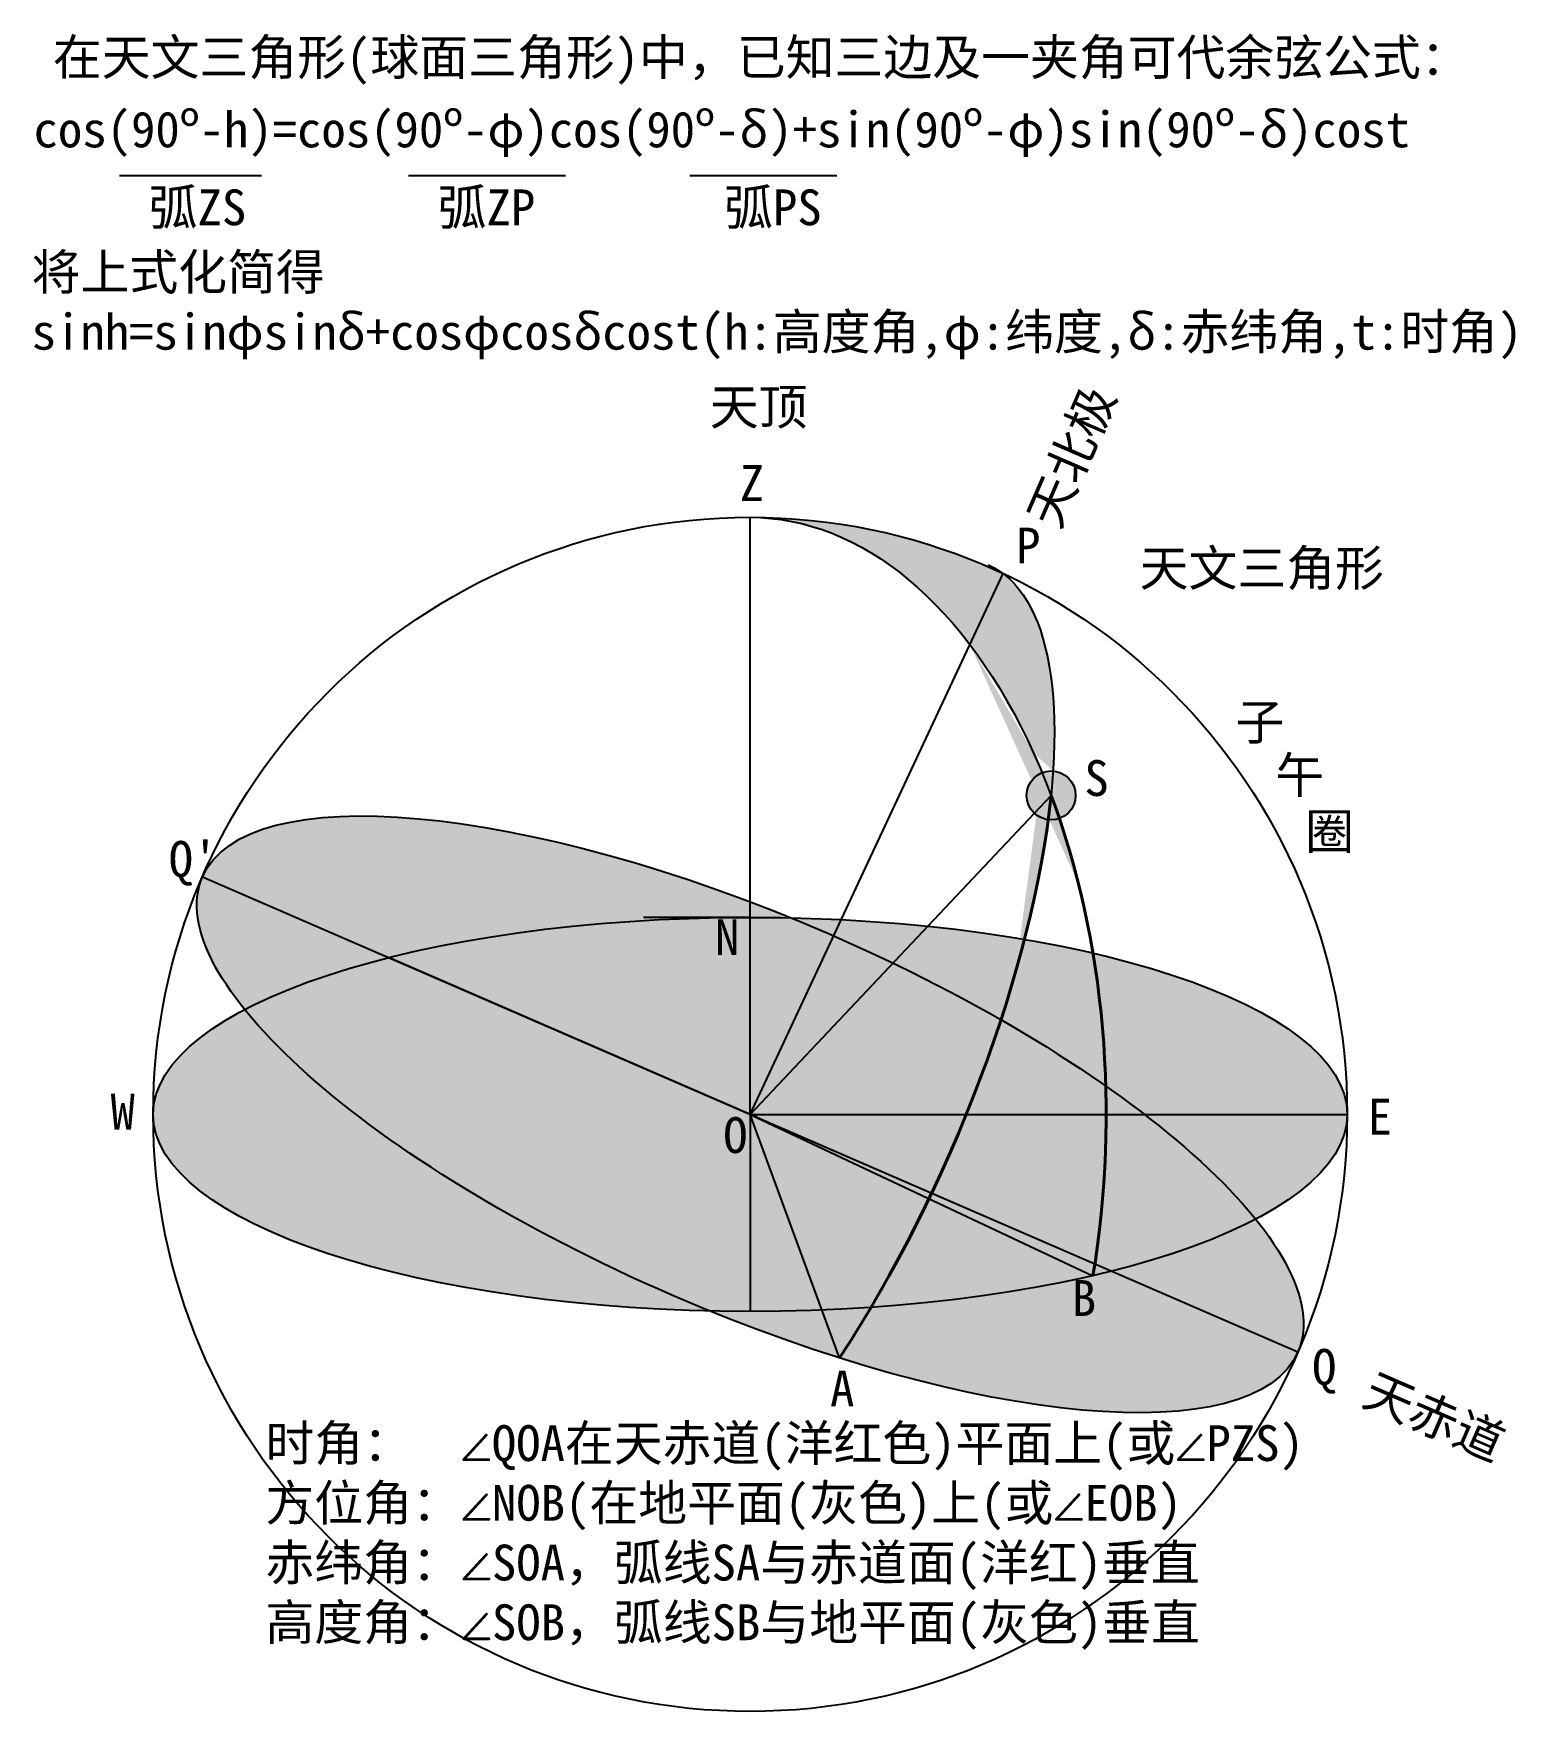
# Model space of a CAD drawing. Header units: millimetres. Extents: x 5810 to 30633, y 19757 to 47860.
import ezdxf

# ---------------------------------------------------------------- set-up
doc = ezdxf.new("R2010")
doc.units = ezdxf.units.MM
doc.layers.add('图层1', color=7, linetype='Continuous', lineweight=30)
doc.styles.add('w', font='', dxfattribs={"height": 600})
doc.styles.get('w').set_extended_font_data('SimSun')

msp = doc.modelspace()

# ---------------------------------------------------------------- hatches: boundary and pattern name
at = {"layer": '图层1', "lineweight": -3}
h = msp.add_hatch(color=5, dxfattribs=at)
edge = h.paths.add_edge_path()
edge.add_ellipse((18151, 30543), major_axis=(3648, 8419), ratio=0.363042, start_angle=-45.4248, end_angle=-5.017)
edge.add_line((22053, 38814), (21496, 37623))
edge.add_ellipse((17814, 29757), major_axis=(0, 10000), ratio=0.596352, start_angle=-55.0816, end_angle=-38.1259, ccw=False)
edge.add_arc((22855, 35100), 410, 85.2237, 111.6195, ccw=False)
edge = h.paths.add_edge_path()
edge.add_arc((17814, 29757), 10000, 64.9187, 90)
edge.add_ellipse((17814, 29757), major_axis=(0, 10000), ratio=0.596352, start_angle=-38.1259, end_angle=0, ccw=False)
edge.add_line((21496, 37623), (22053, 38814))
msp.add_hatch(color=1, dxfattribs=at).paths.add_polyline_path([(22445, 35100, 1), (23265, 35100, 1)])
h = msp.add_hatch(color=6, dxfattribs=at)
edge = h.paths.add_edge_path()
edge.add_ellipse((17814, 29757), major_axis=(-9175, 3976), ratio=0.33, start_angle=180, end_angle=360)
edge.add_line((8638, 33733), (26989, 25780))
h = msp.add_hatch(color=6, dxfattribs=at)
edge = h.paths.add_edge_path()
edge.add_ellipse((17814, 29757), major_axis=(-9175, 3976), ratio=0.33, start_angle=0, end_angle=180)
edge.add_line((26989, 25780), (8638, 33733))
h = msp.add_hatch(color=9, dxfattribs=at)
edge = h.paths.add_edge_path()
edge.add_ellipse((17814, 29757), major_axis=(-10000, 0), ratio=0.33, start_angle=180, end_angle=270)
edge.add_ellipse((17814, 29757), major_axis=(-10000, 0), ratio=0.33, start_angle=270, end_angle=360)
edge.add_line((7814, 29757), (17814, 29757))
edge.add_line((17814, 29757), (27814, 29757))
h = msp.add_hatch(color=9, dxfattribs=at)
edge = h.paths.add_edge_path()
edge.add_ellipse((17814, 29757), major_axis=(-10000, 0), ratio=0.33, start_angle=0, end_angle=180)
edge.add_line((27814, 29757), (17814, 29757))
edge.add_line((17814, 29757), (7814, 29757))

# ---------------------------------------------------------------- linework, layer by layer
for p, q in [((7248, 45483), (9626, 45483)), ((12089, 45483), (14722, 45483)), ((16803, 45483), (19265, 45483)), ((17814, 29757), (17814, 39757)), ((17814, 33057), (16029, 33057)), ((17814, 29757), (23555, 27055)), ((17814, 29757), (27814, 29757)), ((17814, 29757), (17814, 26457))]:
    msp.add_line(p, q, dxfattribs=at)
at = {"layer": '图层1', "color": 1, "lineweight": -3}
for p, q in [((17814, 29757), (22053, 38814)), ((8638, 33733), (26989, 25780)), ((17922, 29710), (11755, 32382)), ((19309, 25677), (17814, 29757)), ((17922, 29710), (23872, 27131))]:
    msp.add_line(p, q, dxfattribs=at)
at = {"layer": '图层1', "color": 5, "lineweight": -3}
msp.add_line((17814, 29757), (22855, 35100), dxfattribs=at)
msp.add_circle((17814, 29757), 10000, dxfattribs=at)
at = {"layer": '图层1', "color": 1, "lineweight": -3}
msp.add_circle((22855, 35100), 410, dxfattribs=at)
at = {"layer": '图层1', "lineweight": -3, "extrusion": (0, 0, -1)}
msp.add_ellipse((17814, 29757), major_axis=(0, 10000), ratio=0.596352, start_param=6.283185, end_param=8.127564, dxfattribs=at)
at = {"layer": '图层1', "color": 1, "lineweight": -3, "extrusion": (0, 0, -1)}
msp.add_ellipse((18151, 30543), major_axis=(3648, 8419), ratio=0.363042, start_param=6.28413, end_param=8.305573, dxfattribs=at)
at = {"layer": '图层1', "color": 6, "lineweight": -3}
msp.add_ellipse((17814, 29757), major_axis=(-9175, 3976), ratio=0.33, dxfattribs=at)
at = {"layer": '图层1', "color": 1, "lineweight": 40, "extrusion": (0, 0, -1)}
msp.add_ellipse((18151, 30543), major_axis=(3648, 8419), ratio=0.363042, start_param=7.133822, end_param=8.305573, dxfattribs=at)
at = {"layer": '图层1', "lineweight": 40, "extrusion": (0, 0, -1)}
msp.add_ellipse((17814, 29757), major_axis=(0, 10000), ratio=0.596352, start_param=7.290313, end_param=8.127564, dxfattribs=at)
at = {"layer": '图层1', "lineweight": -3}
msp.add_ellipse((17814, 29757), major_axis=(-10000, 0), ratio=0.33, dxfattribs=at)

# ---------------------------------------------------------------- texts
at = {"layer": '图层1', "lineweight": -3, "char_height": 600, "attachment_point": 1, "style": 'w'}
for s, insert, width in [('在{\\C5;天文三角形(}球面三角形)中，已知三边及一夹角可代余弦公式：', (6134, 47764), 25138.66), ('cos(90º-h)=cos(90º-φ)cos(90º-δ)+sin(90º-φ)sin(90º-δ)cost', (5810, 46554), 14013.1), ('弧ZS', (7738, 45249), 4543.64), ('弧ZP', (12579, 45249), 4543.64), ('弧PS', (17377, 45249), 4543.64), ('将上式化简得\\Psinh=sinφsinδ+cosφcosδcost(h:高度角,φ:纬度,δ:赤纬角,t:时角)', (5778, 44166), 28332.06), ('天顶', (17137, 41907), 1821.93), ('Z', (17638, 40631), 1821.93), ('{\\C1;P}', (22268, 39584), 1821.93), ('{\\C5;天文三角形}', (24338, 39208), 4458.72), ('{\\C5;子}', (25943, 36629), 1834.24), ('S', (23412, 35690), 1821.93), ('{\\C5;午}', (26610, 35741), 1834.24), ('{\\C5;圈}', (27110, 34797), 1834.24), ("{\\C6;Q'}", (8074, 34336), 1821.93), ('N', (17226, 33024), 1821.93), ('W', (7100, 30103), 1821.93), ('E', (28158, 30018), 1821.93), ('O', (17363, 29710), 1821.93), ('B', (23201, 26981), 1821.93), ('{\\C6;Q}', (27226, 25828), 1821.93), ('A', (19152, 25465), 1821.93), ('{\\C6;时角：  \\fËÎÌå|b0|i0|c134|p2;\\H0.75x;∠\\fSimSun|b0|i0|c134|p2;\\H1.333x;QOA在天赤道(洋红色)平面上(或\\fËÎÌå|b0|i0|c134|p2;\\H0.7502x;∠\\fSimSun|b0|i0|c134|p2;\\H1.333x;PZS)\\P}方位角：{\\fËÎÌå|b0|i0|c134|p2;\\H0.75x;∠}NOB(在地平面(灰色)上(或{\\fËÎÌå|b0|i0|c134|p2;\\H0.75x;∠\\fSimSun|b0|i0|c134|p2;\\H1.333x;EOB})\\P\\pt7200;{\\C6;赤纬角：\\fËÎÌå|b0|i0|c134|p2;\\H0.75x;∠\\fSimSun|b0|i0|c134|p2;\\H1.333x;SOA，弧线SA与赤道面(\\H0.9998x;洋红)垂直}\\P高度角：{\\fËÎÌå|b0|i0|c134|p2;\\H0.75x;∠}SOB，弧线SB与地平面(灰色)垂直', (9694, 24551), 19192.3)]:
    msp.add_mtext(s, dxfattribs=dict(at, insert=insert, width=width))
for s, insert, width, rotation in [('{\\C1;天北极}', (22428, 39770), 2947.36, 66.57), ('{\\C6;天赤道}', (28271, 25456), 2882.21, 336.57)]:
    msp.add_mtext(s, dxfattribs=dict(at, insert=insert, width=width, rotation=rotation))

doc.saveas('drawing.dxf')
